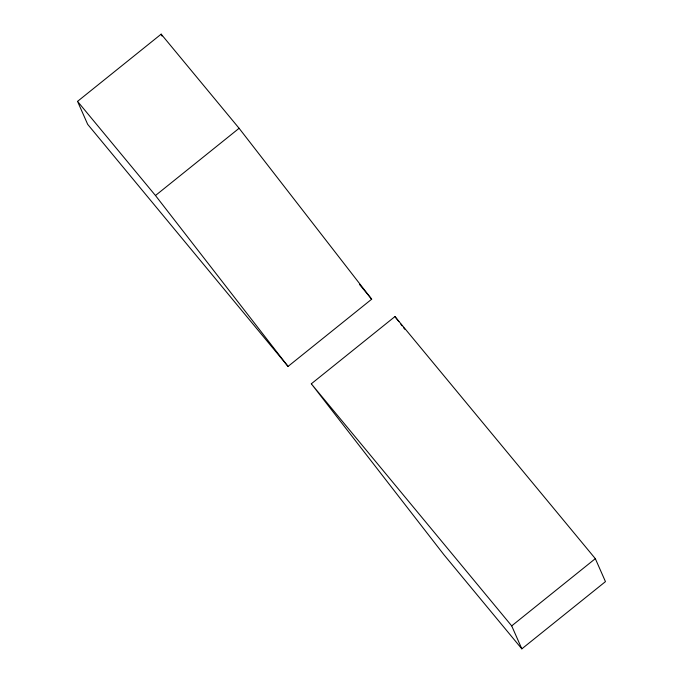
<?xml version="1.0" encoding="UTF-8"?>
<svg xmlns="http://www.w3.org/2000/svg" width="683" height="683" viewBox="0 0 683 683"><rect width="100%" height="100%" fill="white"/><g stroke="black" fill="none" stroke-linecap="round" stroke-linejoin="round"><path stroke-width="1.02" d="M77.538 101.374L161.171 34.15L239.101 128.293L371.68 299.197L288.047 366.421L87.672 124.34L77.538 101.374L155.468 195.517L288.047 366.421M155.468 195.517L239.101 128.293M311.32 383.803L394.953 316.579L595.328 558.66L605.462 581.626L521.829 648.85L443.899 554.707L311.32 383.803L511.695 625.884L521.829 648.85M511.695 625.884L595.328 558.66M359.454 284.427L371.68 299.197M394.953 316.579L398.872 321.633M400.827 324.152L402.133 325.842M403.44 327.524L404.746 329.206M161.171 34.15L162.016 36.062"/></g></svg>
